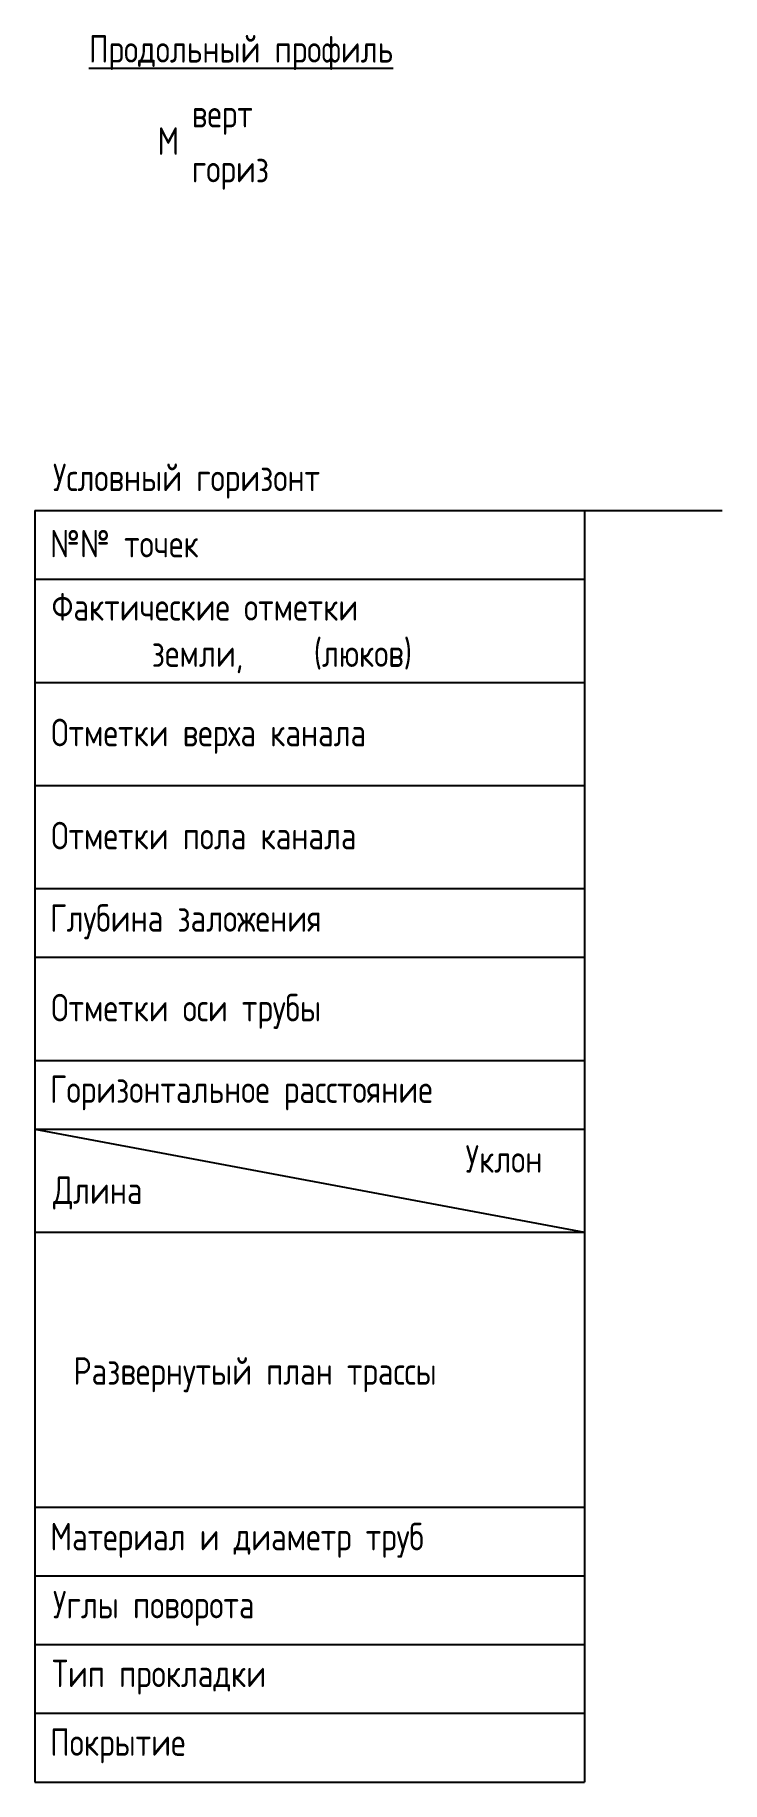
# Model space of a CAD drawing. Header units: metres. Extents: x 12126 to 12226, y 11923 to 12177.
import ezdxf

# ---------------------------------------------------------------- set-up
doc = ezdxf.new("R2010")
doc.units = ezdxf.units.M
doc.styles.get("Standard").update_dxf_attribs({"font": 'eskdu.shx'})
doc.styles.add('ЕСКД (ГОСТ)', font='ESKDU.shx')

msp = doc.modelspace()

# ---------------------------------------------------------------- linework, layer by layer
at = {"linetype": 'Continuous'}
for p, q in [((12125.67, 12107.74), (12205.67, 12107.74)), ((12125.67, 12107.74), (12125.67, 11922.74)), ((12205.67, 12107.74), (12205.67, 11922.74)), ((12205.67, 12107.74), (12225.67, 12107.74)), ((12125.67, 12097.74), (12205.67, 12097.74)), ((12125.67, 12082.74), (12205.67, 12082.74)), ((12125.67, 12067.74), (12205.67, 12067.74)), ((12125.67, 12052.74), (12205.67, 12052.74)), ((12125.67, 12042.74), (12205.67, 12042.74)), ((12125.67, 12027.74), (12205.67, 12027.74)), ((12125.67, 12017.74), (12205.67, 12017.74)), ((12125.67, 12017.74), (12205.67, 12002.74)), ((12125.67, 12002.74), (12205.67, 12002.74)), ((12125.67, 11962.74), (12205.67, 11962.74)), ((12125.67, 11952.74), (12205.67, 11952.74)), ((12125.67, 11942.74), (12205.67, 11942.74)), ((12125.67, 11932.74), (12205.67, 11932.74)), ((12125.67, 11922.74), (12205.67, 11922.74))]:
    msp.add_line(p, q, dxfattribs=at)

# ---------------------------------------------------------------- texts
at = {"linetype": 'Continuous', "style": 'ЕСКД (ГОСТ)'}
for s, p in [('%%uПродольный профиль', (12133.53, 12172.91)), ('верт', (12148.5, 12163.49)), ('М', (12143.5, 12159.49)), ('гориз', (12148.5, 12155.49))]:
    msp.add_text(s, height=4, dxfattribs=at).set_placement(p)
at = {"linetype": 'Continuous'}
for s, p in [('Условный горизонт ', (12128.29, 12110.56)), ('№№ точек', (12127.88, 12100.92)), ('Фактические отметки', (12128.09, 12091.72)), ('       земли,     (люков)', (12128.31, 12084.99)), ('Отметки верха канала', (12128.04, 12073.44)), ('Отметки пола канала', (12128.04, 12058.44)), ('Глубина заложения', (12127.87, 12046.45)), ('Отметки оси трубы', (12128.04, 12033.41)), ('Горизонтальное расстояние', (12127.87, 12021.55)), ('Уклон', (12188.34, 12011.4)), ('Длина', (12128.31, 12006.86)), ('Развернутый план трассы', (12131.26, 11980.54)), ('Материал и диаметр труб', (12127.9, 11956.45)), ('Углы поворота', (12128.29, 11946.55)), ('Тип прокладки', (12128.18, 11936.55)), ('Покрытие', (12127.88, 11926.55))]:
    msp.add_text(s, height=4, dxfattribs=at).set_placement(p)

doc.saveas('drawing.dxf')
